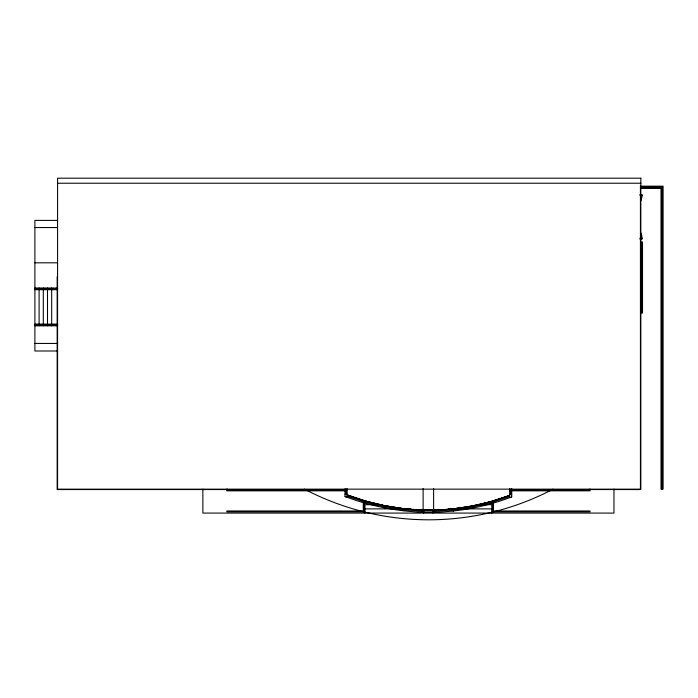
<?xml version="1.0" encoding="UTF-8"?>
<svg xmlns="http://www.w3.org/2000/svg" width="698" height="698" viewBox="0 0 698 698"><rect width="100%" height="100%" fill="white"/><g stroke="black" fill="none" stroke-linecap="round" stroke-linejoin="round"><path stroke-width="1.05" d="M347.107 494.821L365.865 501.181L384.642 505.692L403.723 508.702C404.055 511.486 402.336 511.241 403.313 508.641L423.119 510.142L433.755 510.142M422.569 510.125L422.412 512.219L433.659 512.245M384.642 505.692C384.755 508.493 383.054 508.153 384.232 505.614L403.313 508.641M365.368 503.223L365.865 501.181M347.508 495.17L346.845 497.168L345.013 496.479L345.013 488.87M511.721 488.652L511.721 496.897L509.81 497.613L509.313 495.563M472.267 505.998L491.2 501.496L509.619 495.449L509.619 488.495M491.523 502.499L509.488 496.618M490.93 501.574L490.79 501.609C462.521 509.27 432.873 512.096 403.723 508.702M472.651 506.992L491.034 502.63M472.694 508.048L472.406 505.971L453.168 508.868M453.464 509.889L472.153 507.088M453.421 510.953L453.307 508.851M434.104 511.18L452.958 509.95M433.999 512.236L434.173 512.227A233.184 233.184 0 0 0 511.721 496.897M57.576 183.234L640.843 183.234M640.843 186.174L663.1 186.174L663.1 489.15L660.997 489.15L660.997 188.277L640.843 188.277M640.843 186.802L662.472 186.802L662.472 489.15M640.843 187.649L661.634 187.649L661.634 489.15M639.944 194.576L642.108 194.576A15.12 15.12 0 0 1 640.607 201.137M639.944 195.414L642.108 195.414M57.576 220.402L34.9 220.402L34.9 350.998L57.576 350.998M34.9 227.539L57.576 227.539M639.944 238.245L642.108 238.245M639.944 239.082L642.108 239.082A15.12 15.12 0 0 0 640.607 232.53M640.843 242.023L642.526 242.023L642.526 312.992L640.843 312.992M640.843 242.869L641.68 242.869L641.68 312.154L640.843 312.154M34.9 262.814L57.576 262.814M34.9 288.004L57.576 288.004M34.9 288.85L57.751 288.85M34.9 289.687L57.524 289.687M34.9 324.116L57.524 324.116M34.9 324.963L57.751 324.963M34.9 325.8L57.576 325.8M34.9 343.433L57.576 343.433M347.159 489.568L57.157 489.568L57.157 276.67M509.601 489.568L640.424 489.568L640.424 185.546M347.107 489.987L227.644 489.987L227.644 489.15M509.619 489.987L589.191 489.987L589.191 489.15M346.06 490.825L226.806 490.825L226.806 489.15M510.666 490.825L590.037 490.825L590.037 489.15M345.013 494.184L347.107 494.184M509.619 494.603L511.721 494.603M382.373 504.689L364.958 504.689L364.958 513.082M476.533 504.689L491.776 504.689L491.776 513.082M364.958 508.886L410.686 508.886M448.229 508.886L491.776 508.886M422.412 510.116L434.173 510.133M422.936 510.133L423.119 510.142A231.082 231.082 0 0 0 509.619 495.449L490.79 501.609C490.886 504.418 492.579 503.939 491.2 501.496M403.645 509.732L422.491 511.172M384.476 506.731L403.147 509.68M365.612 502.202L383.987 506.635M384.232 505.614L365.455 501.068L347.107 495.03L347.107 488.644M365.595 501.103L364.993 503.118M347.176 496.173L365.133 502.063M347.238 495.074L347.107 495.03A240.67 240.67 0 0 0 423.119 510.142L423.119 488.565M471.996 506.05L472.302 508.127M452.889 508.894L453.028 510.997M434.034 510.133L434.173 512.227L422.412 512.219A242.773 242.773 0 0 1 345.013 496.479M613.97 489.15L613.97 513.082L202.865 513.082L202.865 489.15M511.512 489.15L511.512 489.987M510.666 489.15L510.666 494.603M433.615 488.565L433.615 510.142M432.987 509.837L432.987 513.082M423.747 509.837L423.747 513.082M346.06 489.15L346.06 494.184M345.222 489.15L345.222 489.987M51.696 288.004L51.696 288.85M51.696 289.687L51.696 324.116M51.696 324.963L51.696 325.8M47.499 288.004L47.499 288.85M47.499 289.687L47.499 324.116M47.499 324.963L47.499 325.8M43.302 288.004L43.302 288.85M43.302 289.687L43.302 324.116M43.302 324.963L43.302 325.8M39.097 288.004L39.097 288.85M39.097 289.687L39.097 324.116M39.097 324.963L39.097 325.8M553.078 489.15A267.325 267.325 0 0 1 304.485 489.15M640.843 178.199L57.576 178.199L57.576 489.15L640.843 489.15L640.843 178.199M364.12 502.586L363.274 502.586L363.274 510.98L226.806 510.98L226.806 511.826L364.12 511.826L364.12 502.586M493.451 502.586L492.614 502.586L492.614 511.826L590.037 511.826L590.037 510.98L493.451 510.98L493.451 502.586"/></g></svg>
